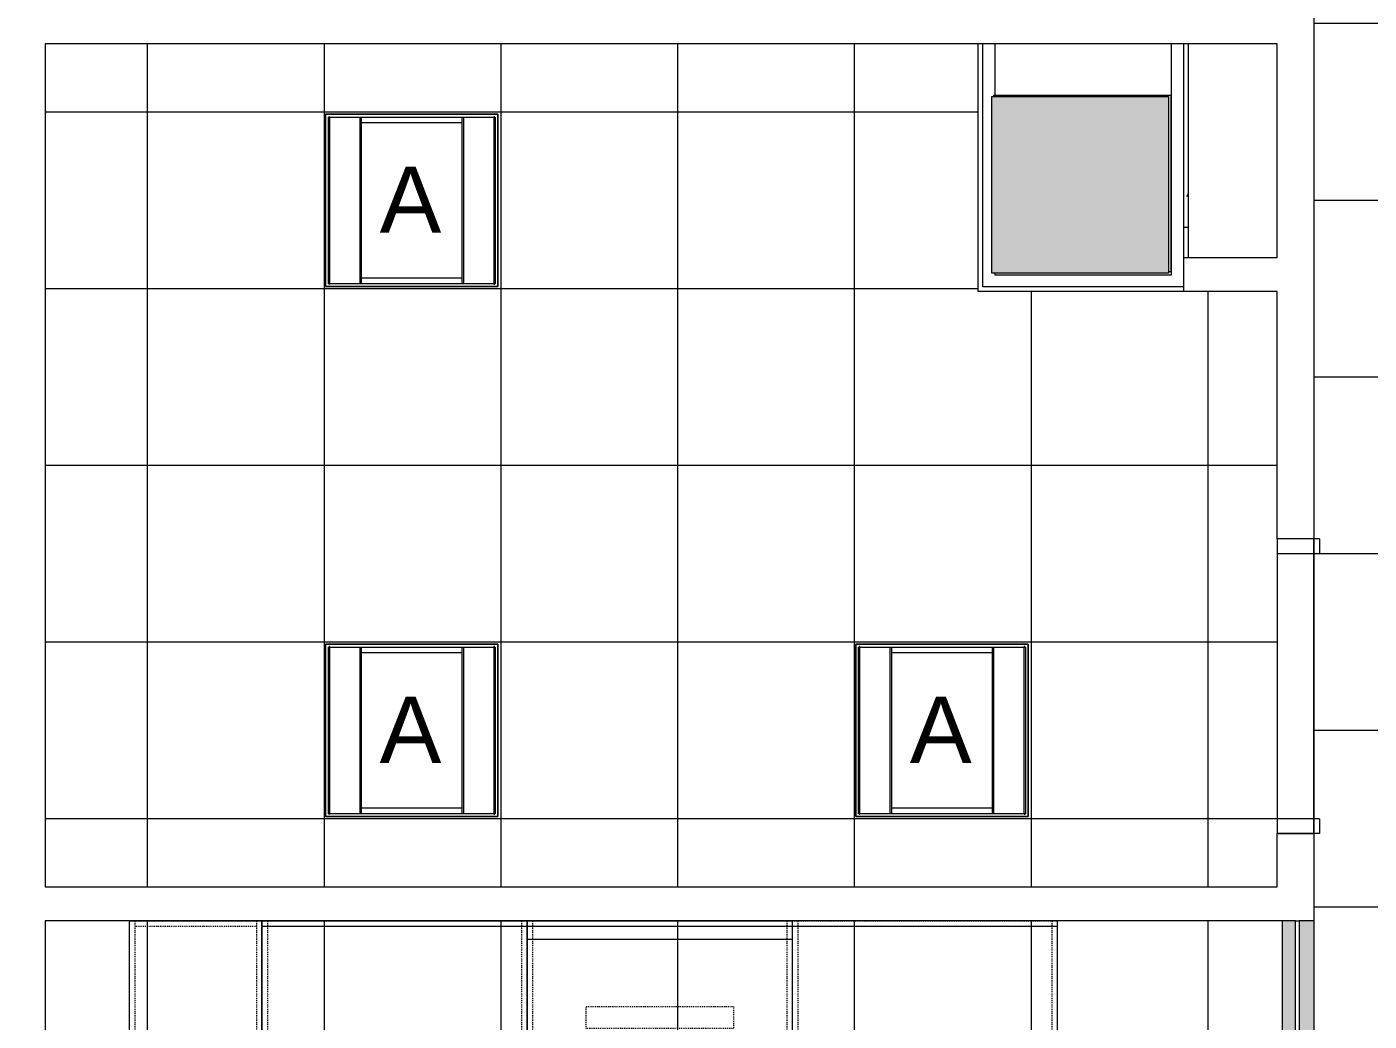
# Model space of a CAD drawing. Header units: inches. Extents: x -1206 to 1060, y -822 to 854.
# Drawn here: x -279.4 to -97.1, y -192.3 to -57.3 of the extents above; entities that cross this region are included whole.
import ezdxf

# ---------------------------------------------------------------- set-up
doc = ezdxf.new("R2010")
doc.units = ezdxf.units.IN
doc.header["$MEASUREMENT"] = 0
doc.linetypes.add('X1$0$Dash', pattern=[0.25, 0.125, -0.125])
for name, color, linetype, lineweight in [('X1$0$18_0109_REV_dwg _7_', 8, 'Continuous', 9), ('X1$0$A-CLNG', 13, 'Continuous', 13), ('X1$0$A-CLNG-PATT', 13, 'Continuous', 13), ('X1$0$A-DOOR', 31, 'Continuous', 13), ('X1$0$A-DOOR-FRAM', 31, 'Continuous', 20), ('X1$0$A-WALL', 113, 'Continuous', 13), ('X1$0$A-WALL-PATT', 111, 'Continuous', 13), ('X1$0$BB Columns_Pen_No__7', 250, 'Continuous', 20), ('X1$0$E-LITE-EQPM', 33, 'Continuous', 9), ('X1$0$E-LITE-EQPM-IDEN', 33, 'Continuous', 9), ('X1$0$I-FURN', 30, 'Continuous', 9), ('X1$0$I-FURN-PNLS', 30, 'X1$0$Dash', 9), ('X1$0$I-WALL', 2, 'Continuous', 13), ('X1$0$S-COLS', 52, 'Continuous', 9)]:
    doc.layers.add(name, color=color, linetype=linetype, lineweight=lineweight)
doc.styles.add('X1$0$Arial', font='arial.ttf', dxfattribs={"height": 9})
pattern_1 = [(0, (0, 0), (30.72, 7.68), [1.267, -21.773, 1.267, -21.773, -122.88]), (0, (0, 0), (30.72, 7.68), [-46.08, 1.267, -44.813, 1.267, -21.773, -53.76]), (0, (0, 0), (30.72, 7.68), [-115.2, 1.267, -14.093, 1.267, -37.133]), (120, (11.52, 3.84), (-22.011075, 22.7643), [1.267, -21.773, 1.267, -21.773, -122.88]), (120, (11.52, 3.84), (-22.011075, 22.7643), [-46.08, 1.267, -44.813, 1.267, -21.773, -53.76]), (120, (11.52, 3.84), (-22.011075, 22.7643), [-115.2, 1.267, -14.093, 1.267, -37.133]), (240, (15.36, 19.2), (-8.708925, -30.4443), [1.267, -21.773, 1.267, -21.773, -122.88]), (240, (15.36, 19.2), (-8.708925, -30.4443), [-46.08, 1.267, -44.813, 1.267, -21.773, -53.76]), (240, (15.36, 19.2), (-8.708925, -30.4443), [-115.2, 1.267, -14.093, 1.267, -37.133])]

# ---------------------------------------------------------------- blocks, each defined once
blk = doc.blocks.new('X1$0$F - EXECUTIVE DESK 2 - F - EXECUTIVE DESK 2-5031566-FIRST FLOOR RCP')
at = {"layer": 'X1$0$I-FURN'}
for p, q in [((37.84, -49.71), (37.6, -41.21)), ((38.35, -40.44), (57.65, -40.44)), ((39.56, -42.02), (40.16, -41.57)), ((40.16, -41.57), (47.86, -52.17)), ((48.14, -52.17), (55.84, -41.57)), ((55.84, -41.57), (56.44, -42.02)), ((58.4, -41.21), (58.16, -49.71)), ((39.55, -43.05), (39.55, -44.59)), ((39.55, -43.05), (39.55, -44.59)), ((47.26, -52.62), (39.56, -42.02)), ((55.08, -42.61), (40.92, -42.61)), ((55.08, -42.61), (40.92, -42.61)), ((56.44, -42.02), (48.74, -52.62)), ((56.35, -44.59), (56.35, -43.05)), ((56.35, -44.59), (56.35, -43.05)), ((39.99, -45.03), (41.75, -45.03)), ((39.99, -45.03), (41.75, -45.03)), ((40.06, -45.41), (42.02, -45.41)), ((40.06, -45.41), (42.02, -45.41)), ((42.67, -45.03), (53.33, -45.03)), ((42.67, -45.03), (53.33, -45.03)), ((42.95, -45.41), (53.05, -45.41)), ((42.95, -45.41), (53.05, -45.41)), ((53.98, -45.41), (55.82, -45.41)), ((53.98, -45.41), (55.82, -45.41)), ((54.25, -45.03), (55.9, -45.03)), ((54.25, -45.03), (55.9, -45.03)), ((39.61, -47.35), (39.61, -45.85)), ((39.61, -47.35), (39.61, -45.85)), ((56.26, -45.85), (56.26, -47.35)), ((56.26, -45.85), (56.26, -47.35)), ((39.61, -50.08), (39.61, -48.51)), ((39.61, -50.08), (39.61, -48.51)), ((43.75, -47.79), (40.06, -47.79)), ((43.75, -47.79), (40.06, -47.79)), ((40.06, -48.07), (43.95, -48.07)), ((40.06, -48.07), (43.95, -48.07)), ((51.32, -47.79), (44.68, -47.79)), ((51.32, -47.79), (44.68, -47.79)), ((44.88, -48.07), (51.12, -48.07)), ((44.88, -48.07), (51.12, -48.07)), ((52.05, -48.07), (55.78, -48.07)), ((52.05, -48.07), (55.78, -48.07)), ((55.82, -47.79), (52.25, -47.79)), ((55.82, -47.79), (52.25, -47.79)), ((56.22, -48.51), (56.22, -50.08)), ((56.22, -48.51), (56.22, -50.08)), ((34.54, -57.42), (34.54, -50.28)), ((35.28, -49.53), (37.36, -49.53)), ((38.11, -50.28), (38.11, -57.42)), ((45.74, -50.52), (40.06, -50.52)), ((45.74, -50.52), (40.06, -50.52)), ((40.12, -50.88), (46, -50.88)), ((40.12, -50.88), (46, -50.88)), ((49.34, -50.52), (46.67, -50.52)), ((49.34, -50.52), (46.67, -50.52)), ((46.92, -50.88), (49.08, -50.88)), ((46.92, -50.88), (49.08, -50.88)), ((50.01, -50.88), (55.75, -50.88)), ((50.01, -50.88), (55.75, -50.88)), ((55.78, -50.52), (50.26, -50.52)), ((55.78, -50.52), (50.26, -50.52)), ((57.9, -50.28), (57.9, -57.42)), ((60.72, -49.53), (58.64, -49.53)), ((61.47, -57.42), (61.47, -50.28)), ((39.76, -53.03), (39.68, -51.34)), ((39.68, -51.34), (39.76, -53.03)), ((47.86, -52.17), (47.26, -52.62)), ((48.74, -52.62), (48.14, -52.17)), ((56.19, -51.34), (56.11, -53.03)), ((56.19, -51.34), (56.11, -53.03)), ((38.11, -55.82), (47.17, -52.87)), ((47.41, -53.59), (38.11, -56.61)), ((39.8, -54.24), (39.82, -55.26)), ((39.8, -54.24), (39.82, -55.26)), ((45.41, -53.45), (40.2, -53.45)), ((45.41, -53.45), (40.2, -53.45)), ((44.35, -53.79), (40.24, -53.79)), ((40.24, -53.79), (44.35, -53.79)), ((47.63, -53.79), (46.77, -53.79)), ((46.77, -53.79), (47.63, -53.79)), ((47.17, -52.87), (47.41, -53.59)), ((48.64, -53.45), (47.36, -53.45)), ((48.64, -53.45), (47.36, -53.45)), ((47.63, -53.75), (48.38, -53.75)), ((47.63, -66.85), (47.63, -53.75)), ((48.38, -53.75), (48.38, -66.85)), ((49.23, -53.79), (48.38, -53.79)), ((48.38, -53.79), (49.23, -53.79)), ((48.6, -53.59), (48.83, -52.87)), ((57.9, -56.61), (48.6, -53.59)), ((48.83, -52.87), (57.9, -55.82)), ((55.67, -53.45), (50.59, -53.45)), ((55.67, -53.45), (50.59, -53.45)), ((55.67, -53.79), (51.65, -53.79)), ((51.65, -53.79), (55.67, -53.79)), ((56.08, -55.23), (56.11, -54.24)), ((56.11, -54.24), (56.08, -55.23)), ((40.28, -56.09), (47.63, -56.09)), ((40.28, -56.09), (47.63, -56.09)), ((48.38, -56.09), (55.63, -56.09)), ((48.38, -56.09), (55.63, -56.09)), ((37.36, -58.17), (35.28, -58.17)), ((38.11, -59.31), (38.06, -57.65)), ((57.94, -57.65), (57.89, -59.31)), ((58.64, -58.17), (60.72, -58.17)), ((41.56, -63.98), (38.81, -60.13)), ((57.19, -60.13), (54.44, -63.98)), ((42.87, -62.9), (47.63, -62.9)), ((48.38, -62.9), (53.13, -62.9)), ((47.63, -64.52), (42.69, -64.52)), ((47.63, -64.52), (42.73, -64.52)), ((53.31, -64.52), (48.38, -64.52)), ((53.27, -64.52), (48.38, -64.52)), ((48.38, -66.85), (47.63, -66.85))]:
    blk.add_line(p, q, dxfattribs=at)
for centre, radius, start, end in [((38.35, -41.19), 0.75, 90, 181.6253), ((57.65, -41.19), 0.75, 358.3747, 90), ((35.28, -50.28), 0.746, 90, 180), ((37.36, -50.28), 0.746, 0, 90), ((58.64, -50.28), 0.746, 90, 180), ((60.72, -50.28), 0.746, 0, 90), ((35.28, -57.42), 0.746, 180, 270), ((37.36, -57.42), 0.746, 270, 0), ((58.64, -57.42), 0.746, 180, 270), ((60.72, -57.42), 0.746, 270, 0), ((38.97, -59.29), 0.861, 181.6253, 259.2912), ((57.03, -59.29), 0.861, 280.7088, 358.3747), ((42.87, -63.87), 0.972, 90, 170), ((42.73, -63.71), 0.819, 180, 270), ((53.13, -63.87), 0.972, 10, 90), ((53.27, -63.71), 0.819, 270, 0), ((42.72, -63.02), 1.5, 219.5448, 268.6344), ((53.28, -63.02), 1.5, 271.3656, 320.4552)]:
    blk.add_arc(centre, radius, start, end, dxfattribs=at)
for centre, major_axis, ratio, start_param, end_param in [((39.99, -43.05), (0.441, 0), 0.994522, 1.578722, 3.141593), ((39.99, -43.05), (0.441, 0), 0.994522, 1.578722, 3.141593), ((55.91, -43.05), (0.441, 0), 0.994522, 0, 1.364307), ((55.91, -43.05), (0.441, 0), 0.994522, 0, 1.364307), ((39.99, -44.59), (0.441, 0), 0.994522, 3.141593, 4.712389), ((39.99, -44.59), (-0.441, 0), 0.994522, 0, 1.570796), ((40.06, -45.85), (0.441, 0), 0.999591, 1.570796, 3.141593), ((40.06, -45.85), (0.441, 0), 0.999591, 1.570796, 3.141593), ((55.82, -45.85), (0.441, 0), 0.999591, 0, 1.570796), ((55.82, -45.85), (-0.441, 0), 0.999591, 3.141593, 4.712389), ((55.9, -44.59), (-0.442, 0), 0.994522, 1.570796, 3.141593), ((55.9, -44.59), (-0.442, 0), 0.994522, 1.570796, 3.141593), ((40.06, -47.35), (0.441, 0), 0.999591, 3.141593, 4.712389), ((40.06, -47.35), (-0.441, 0), 0.999591, 0, 1.570796), ((55.82, -47.35), (0.441, 0), 0.999591, 4.712389, 6.283185), ((55.82, -47.35), (0.441, 0), 0.999591, 4.712389, 6.283185), ((40.06, -48.51), (0.441, 0), 0.999403, 1.570796, 3.141593), ((40.06, -48.51), (0.441, 0), 0.999403, 1.570796, 3.141593), ((55.78, -48.51), (0.441, 0), 0.999403, 0, 1.570796), ((55.78, -48.51), (0.441, 0), 0.999403, 0, 1.570796), ((40.06, -50.08), (0.441, 0), 0.999403, 3.141593, 4.712389), ((40.06, -50.08), (0.441, 0), 0.999403, 3.141593, 4.712389), ((40.12, -51.32), (0.441, 0), 0.998574, 1.570796, 3.191177), ((40.12, -51.32), (0.441, 0), 0.998574, 1.570796, 3.191177), ((55.75, -51.32), (0.441, 0), 0.998574, 6.233601, 7.853982), ((55.75, -51.32), (0.441, 0), 0.998574, 6.233601, 7.853982), ((55.78, -50.08), (0.441, 0), 0.999403, 4.712389, 6.283185), ((55.78, -50.08), (0.441, 0), 0.999403, 4.712389, 6.283185), ((40.2, -53.01), (0.441, 0), 0.998574, 3.191177, 4.712389), ((40.2, -53.01), (0.441, 0), 0.998574, 3.191177, 4.712389), ((40.24, -54.23), (0.441, 0), 0.99965, 1.570796, 3.16704), ((40.24, -54.23), (0.441, 0), 0.99965, 1.570796, 3.16704), ((55.67, -53.01), (0.441, 0), 0.998574, 4.712389, 6.233601), ((55.67, -53.01), (0.441, 0), 0.998574, 4.712389, 6.233601), ((55.67, -54.23), (0.441, 0), 0.99965, 6.257738, 7.853982), ((55.67, -54.23), (0.441, 0), 0.99965, 6.257738, 7.853982), ((40.28, -55.65), (0.441, 0), 0.99965, 4.058648, 4.712389), ((40.28, -55.65), (0.441, 0), 0.99965, 4.058648, 4.712389), ((55.63, -55.65), (0.441, 0), 0.99965, 4.712389, 5.472063), ((55.63, -55.65), (0.441, 0), 0.99965, 4.712389, 5.472063)]:
    blk.add_ellipse(centre, major_axis=major_axis, ratio=ratio, start_param=start_param, end_param=end_param, dxfattribs=at)
at = {"layer": 'X1$0$I-FURN-PNLS'}
for p, q in [((0, 0), (0, 36)), ((0, 35.25), (22.38, 35.25)), ((22.38, 0), (22.38, 36)), ((22.5, 0.06), (22.5, 35.94)), ((0, 0.75), (22.38, 0.75)), ((22.38, 0), (22.38, -36)), ((0, 0), (0, -36)), ((0, -0.75), (22.38, -0.75)), ((22.5, -17.94), (22.5, -0.06)), ((11.63, -8), (14.63, -8)), ((11.63, -28), (11.63, -8)), ((14.63, -8), (14.63, -28)), ((63.57, -16.03), (63.57, -19.97)), ((65.93, -16.03), (63.57, -16.03)), ((65.93, -19.97), (65.93, -16.03)), ((22.5, -18.06), (22.5, -35.94)), ((63.57, -19.97), (65.93, -19.97)), ((14.63, -28), (11.63, -28)), ((0, -35.25), (22.38, -35.25)), ((0, -36), (0, -72)), ((22.38, -36), (22.38, -72)), ((22.5, -36.06), (22.5, -71.94)), ((0, -36.75), (22.38, -36.75)), ((0, -71.25), (22.38, -71.25)), ((0, -72.75), (22.38, -72.75)), ((0.75, -72.75), (0.75, -89.25)), ((22.53, -89.94), (22.53, -72.06)), ((0, -89.25), (22.38, -89.25))]:
    blk.add_line(p, q, dxfattribs=at)
at = {"layer": 'X1$0$I-FURN-PNLS', "linetype": 'Continuous'}
for p, q in [((0, 36), (0, 0)), ((22.38, 36), (0, 36)), ((0.75, 36), (0.75, 0)), ((22.38, 0), (22.38, 36)), ((22.5, 35.94), (22.5, 0.06)), ((23.25, 35.94), (22.5, 35.94)), ((23.25, 0.06), (23.25, 35.94)), ((0, 0), (22.38, 0)), ((2.5, -36), (2.5, 0)), ((2.5, 0), (80.5, 0)), ((22.5, 0.06), (23.25, 0.06)), ((80.5, 0), (80.5, -36)), ((0, 0), (22.38, 0)), ((0, -36), (0, 0)), ((0.75, 0), (0.75, -72)), ((22.38, 0), (22.38, -36)), ((23.25, -0.06), (22.5, -0.06)), ((22.5, -0.06), (22.5, -17.94)), ((23.25, -17.94), (23.25, -0.06)), ((22.5, -17.94), (23.25, -17.94)), ((22.5, -18.06), (23.25, -18.06)), ((22.5, -35.94), (22.5, -18.06)), ((23.25, -18.06), (23.25, -35.94)), ((0, -36), (22.38, -36)), ((0, -72), (0, -36)), ((22.38, -36), (0, -36)), ((80.5, -36), (2.5, -36)), ((22.38, -36), (22.38, -72)), ((23.25, -35.94), (22.5, -35.94)), ((22.5, -36.06), (23.25, -36.06)), ((22.5, -71.94), (22.5, -36.06)), ((23.25, -36.06), (23.25, -71.94)), ((0, -72), (22.38, -72)), ((0, -90), (0, -72)), ((22.38, -72), (0, -72)), ((22.38, -72), (22.38, -90)), ((23.25, -71.94), (22.5, -71.94)), ((23.28, -72.06), (22.53, -72.06)), ((22.53, -72.06), (22.53, -89.94)), ((23.28, -89.94), (23.28, -72.06)), ((22.38, -90), (0, -90)), ((22.53, -89.94), (23.28, -89.94))]:
    blk.add_line(p, q, dxfattribs=at)
blk = doc.blocks.new('X1$0$18_0109_REV_dwg _7_-5631515-FIRST FLOOR RCP')
at = {"layer": 'X1$0$BB Columns_Pen_No__7', "color": 9}
blk.add_line((-6514.69, 2855.9), (-6514.69, 2856.07), dxfattribs=at)
at = {"layer": 'X1$0$BB Columns_Pen_No__7', "color": 9, "flags": 128}
blk.add_lwpolyline([(-6514.69, 2856.07), (-6490.69, 2856.07), (-6490.69, 2832.07), (-6490.97, 2832.07)], dxfattribs=at)
blk = doc.blocks.new('X1$0$Single Flush - OTJ_SOLIDFLUSH_ALUM-5106307-FIRST FLOOR RCP')
at = {"layer": 'X1$0$A-DOOR-FRAM'}
for p, q in [((-20, 3.25), (-20, -2.5)), ((-20, 3.25), (-18, 3.25)), ((-18, 3.25), (-18, -2.5)), ((18.000004, 3.25), (18.000004, -2.5)), ((18.000004, 3.25), (20.000004, 3.25)), ((20.000004, 3.25), (20.000004, -2.5)), ((-20, -2.5), (-18, -2.5)), ((18.000004, -2.5), (20.000004, -2.5))]:
    blk.add_line(p, q, dxfattribs=at)
blk = doc.blocks.new('X1$0$L-Recessed-Axis-Duo - 2 x 2-V14-FIRST FLOOR RCP')
at = {"layer": 'X1$0$E-LITE-EQPM'}
for p, q in [((-11.7, 11.7), (-11.7, -11.7)), ((11.7, 11.7), (-11.7, 11.7)), ((-11.37, 11.26), (-11.37, 11.27)), ((-11.37, 11.14), (-11.37, 11.26)), ((11.38, 11.14), (-11.37, 11.14)), ((-11.32, 11.32), (-11.32, -11.32)), ((11.32, 11.32), (-11.32, 11.32)), ((11.32, -11.32), (11.32, 11.32)), ((11.38, 11.27), (11.38, 11.26)), ((11.38, 11.26), (11.38, 11.14)), ((11.7, -11.7), (11.7, 11.7)), ((11.32, 7.03), (-11.32, 7.03)), ((11.32, 7.02), (-11.32, 7.02)), ((-11.32, 6.85), (11.32, 6.85)), ((-10.57, 6.86), (-10.57, -6.86)), ((10.57, -6.86), (10.57, 6.86)), ((11.32, -6.85), (-11.32, -6.85)), ((11.32, -7.02), (-11.32, -7.02)), ((11.32, -7.03), (-11.32, -7.03)), ((-11.7, -11.7), (11.7, -11.7)), ((-11.37, -11.26), (-11.37, -11.14)), ((11.38, -11.14), (-11.37, -11.14)), ((-11.37, -11.27), (-11.37, -11.26)), ((-11.32, -11.32), (11.32, -11.32)), ((11.38, -11.14), (11.38, -11.26)), ((11.38, -11.26), (11.38, -11.27))]:
    blk.add_line(p, q, dxfattribs=at)
for points, knots in [([(-11.64, 11.64), (-11.65, 11.65), (-11.65, 11.65), (-11.66, 11.66), (-11.67, 11.67), (-11.68, 11.68), (-11.68, 11.68), (-11.69, 11.69), (-11.69, 11.69), (-11.7, 11.7), (-11.7, 11.7), (-11.7, 11.7), (-11.7, 11.7)], [-1, -1, -1, -1, -0.833333, -0.75, -0.666667, -0.583333, -0.5, -0.416667, -0.333333, -0.25, -0.166667, 0, 0, 0, 0]), ([(11.7, 11.7), (11.7, 11.7), (11.7, 11.7), (11.7, 11.7), (11.69, 11.69), (11.69, 11.69), (11.68, 11.68), (11.68, 11.68), (11.67, 11.67), (11.66, 11.66), (11.65, 11.65), (11.65, 11.65), (11.64, 11.64)], [0, 0, 0, 0, 0.166667, 0.25, 0.333333, 0.416667, 0.5, 0.583333, 0.666667, 0.75, 0.833333, 1, 1, 1, 1]), ([(-11.7, -11.7), (-11.7, -11.7), (-11.7, -11.7), (-11.7, -11.7), (-11.69, -11.69), (-11.69, -11.69), (-11.68, -11.68), (-11.68, -11.68), (-11.67, -11.67), (-11.66, -11.66), (-11.65, -11.65), (-11.65, -11.65), (-11.64, -11.64)], [0, 0, 0, 0, 0.166667, 0.25, 0.333333, 0.416667, 0.5, 0.583333, 0.666667, 0.75, 0.833333, 1, 1, 1, 1]), ([(11.7, -11.7), (11.7, -11.7), (11.7, -11.7), (11.7, -11.7), (11.69, -11.69), (11.69, -11.69), (11.68, -11.68), (11.68, -11.68), (11.67, -11.67), (11.66, -11.66), (11.65, -11.65), (11.65, -11.65), (11.64, -11.64)], [0, 0, 0, 0, 0.166667, 0.25, 0.333333, 0.416667, 0.5, 0.583333, 0.666667, 0.75, 0.833333, 1, 1, 1, 1])]:
    blk.add_open_spline(points, degree=3, knots=knots, dxfattribs=at)
blk = doc.blocks.new('X1$0$L-Recessed-Axis-Duo - 2 x 2-V23-FIRST FLOOR RCP')
at = {"layer": 'X1$0$E-LITE-EQPM'}
for p, q in [((-11.7, 11.7), (-11.7, -11.7)), ((11.7, 11.7), (-11.7, 11.7)), ((-11.37, 11.26), (-11.37, 11.27)), ((-11.37, 11.14), (-11.37, 11.26)), ((-11.37, 11.14), (11.38, 11.14)), ((11.32, 11.32), (-11.32, 11.32)), ((-11.32, 11.32), (-11.32, -11.32)), ((11.32, -11.32), (11.32, 11.32)), ((11.38, 11.27), (11.38, 11.26)), ((11.38, 11.26), (11.38, 11.14)), ((11.7, -11.7), (11.7, 11.7)), ((-11.32, 7.03), (11.32, 7.03)), ((-11.32, 7.02), (11.32, 7.02)), ((-11.32, 6.85), (11.32, 6.85)), ((-10.57, 6.86), (-10.57, -6.86)), ((10.57, -6.86), (10.57, 6.86)), ((11.32, -6.85), (-11.32, -6.85)), ((-11.32, -7.02), (11.32, -7.02)), ((-11.32, -7.03), (11.32, -7.03)), ((-11.7, -11.7), (11.7, -11.7)), ((-11.37, -11.26), (-11.37, -11.14)), ((-11.37, -11.14), (11.38, -11.14)), ((-11.37, -11.27), (-11.37, -11.26)), ((-11.32, -11.32), (11.32, -11.32)), ((11.38, -11.14), (11.38, -11.26)), ((11.38, -11.26), (11.38, -11.27))]:
    blk.add_line(p, q, dxfattribs=at)
for points, knots in [([(-11.64, 11.64), (-11.65, 11.65), (-11.65, 11.65), (-11.66, 11.66), (-11.67, 11.67), (-11.68, 11.68), (-11.68, 11.68), (-11.69, 11.69), (-11.69, 11.69), (-11.7, 11.7), (-11.7, 11.7), (-11.7, 11.7), (-11.7, 11.7)], [0, 0, 0, 0, 0.166667, 0.25, 0.333333, 0.416667, 0.5, 0.583333, 0.666667, 0.75, 0.833333, 1, 1, 1, 1]), ([(11.64, 11.64), (11.65, 11.65), (11.65, 11.65), (11.66, 11.66), (11.67, 11.67), (11.68, 11.68), (11.68, 11.68), (11.69, 11.69), (11.69, 11.69), (11.7, 11.7), (11.7, 11.7), (11.7, 11.7), (11.7, 11.7)], [0, 0, 0, 0, 0.166667, 0.25, 0.333333, 0.416667, 0.5, 0.583333, 0.666667, 0.75, 0.833333, 1, 1, 1, 1]), ([(-11.7, -11.7), (-11.7, -11.7), (-11.7, -11.7), (-11.7, -11.7), (-11.69, -11.69), (-11.69, -11.69), (-11.68, -11.68), (-11.68, -11.68), (-11.67, -11.67), (-11.66, -11.66), (-11.65, -11.65), (-11.65, -11.65), (-11.64, -11.64)], [-1, -1, -1, -1, -0.833333, -0.75, -0.666667, -0.583333, -0.5, -0.416667, -0.333333, -0.25, -0.166667, 0, 0, 0, 0]), ([(11.64, -11.64), (11.65, -11.65), (11.65, -11.65), (11.66, -11.66), (11.67, -11.67), (11.68, -11.68), (11.68, -11.68), (11.69, -11.69), (11.69, -11.69), (11.7, -11.7), (11.7, -11.7), (11.7, -11.7), (11.7, -11.7)], [0, 0, 0, 0, 0.166667, 0.25, 0.333333, 0.416667, 0.5, 0.583333, 0.666667, 0.75, 0.833333, 1, 1, 1, 1])]:
    blk.add_open_spline(points, degree=3, knots=knots, dxfattribs=at)
blk = doc.blocks.new('X1$0$L-Recessed-Axis-Duo - 2 x 2-V13-FIRST FLOOR RCP')
at = {"layer": 'X1$0$E-LITE-EQPM'}
for p, q in [((-11.7, 11.7), (-11.7, -11.7)), ((11.7, 11.7), (-11.7, 11.7)), ((-11.37, 11.26), (-11.37, 11.27)), ((-11.37, 11.14), (-11.37, 11.26)), ((-11.37, 11.14), (11.38, 11.14)), ((11.32, 11.32), (-11.32, 11.32)), ((-11.32, 11.32), (-11.32, -11.32)), ((11.32, -11.32), (11.32, 11.32)), ((11.38, 11.27), (11.38, 11.26)), ((11.38, 11.26), (11.38, 11.14)), ((11.7, -11.7), (11.7, 11.7)), ((-11.32, 7.03), (11.32, 7.03)), ((-11.32, 7.02), (11.32, 7.02)), ((-11.32, 6.85), (11.32, 6.85)), ((-10.57, 6.86), (-10.57, -6.86)), ((10.57, -6.86), (10.57, 6.86)), ((11.32, -6.85), (-11.32, -6.85)), ((-11.32, -7.02), (11.32, -7.02)), ((-11.32, -7.03), (11.32, -7.03)), ((-11.7, -11.7), (11.7, -11.7)), ((-11.37, -11.26), (-11.37, -11.14)), ((-11.37, -11.14), (11.38, -11.14)), ((-11.37, -11.27), (-11.37, -11.26)), ((-11.32, -11.32), (11.32, -11.32)), ((11.38, -11.14), (11.38, -11.26)), ((11.38, -11.26), (11.38, -11.27))]:
    blk.add_line(p, q, dxfattribs=at)
for points, knots in [([(-11.64, 11.64), (-11.65, 11.65), (-11.65, 11.65), (-11.66, 11.66), (-11.67, 11.67), (-11.68, 11.68), (-11.68, 11.68), (-11.69, 11.69), (-11.69, 11.69), (-11.7, 11.7), (-11.7, 11.7), (-11.7, 11.7), (-11.7, 11.7)], [0, 0, 0, 0, 0.166667, 0.25, 0.333333, 0.416667, 0.5, 0.583333, 0.666667, 0.75, 0.833333, 1, 1, 1, 1]), ([(11.64, 11.64), (11.65, 11.65), (11.65, 11.65), (11.66, 11.66), (11.67, 11.67), (11.68, 11.68), (11.68, 11.68), (11.69, 11.69), (11.69, 11.69), (11.7, 11.7), (11.7, 11.7), (11.7, 11.7), (11.7, 11.7)], [0, 0, 0, 0, 0.166667, 0.25, 0.333333, 0.416667, 0.5, 0.583333, 0.666667, 0.75, 0.833333, 1, 1, 1, 1]), ([(-11.7, -11.7), (-11.7, -11.7), (-11.7, -11.7), (-11.7, -11.7), (-11.69, -11.69), (-11.69, -11.69), (-11.68, -11.68), (-11.68, -11.68), (-11.67, -11.67), (-11.66, -11.66), (-11.65, -11.65), (-11.65, -11.65), (-11.64, -11.64)], [-1, -1, -1, -1, -0.833333, -0.75, -0.666667, -0.583333, -0.5, -0.416667, -0.333333, -0.25, -0.166667, 0, 0, 0, 0]), ([(11.64, -11.64), (11.65, -11.65), (11.65, -11.65), (11.66, -11.66), (11.67, -11.67), (11.68, -11.68), (11.68, -11.68), (11.69, -11.69), (11.69, -11.69), (11.7, -11.7), (11.7, -11.7), (11.7, -11.7), (11.7, -11.7)], [0, 0, 0, 0, 0.166667, 0.25, 0.333333, 0.416667, 0.5, 0.583333, 0.666667, 0.75, 0.833333, 1, 1, 1, 1])]:
    blk.add_open_spline(points, degree=3, knots=knots, dxfattribs=at)
blk = doc.blocks.new('X1$0$Concrete-Rectangular-Column - 24 X 24-V32-FIRST FLOOR RCP')
at = {"layer": 'X1$0$S-COLS'}
blk.add_hatch(color=7, dxfattribs=at).paths.add_polyline_path([(12, -12), (12, 12), (-12, 12), (-12, -12), (-7.08, -12)], flags=0)
at = {"layer": 'X1$0$S-COLS', "color": 8, "lineweight": 20}
for p, q in [((-12, 12), (12, 12)), ((-12, -12), (-12, 12)), ((12, 12), (12, -12)), ((12, -12), (-12, -12))]:
    blk.add_line(p, q, dxfattribs=at)
blk = doc.blocks.new('X1')
at = {"layer": 'X1$0$A-CLNG-PATT'}
h = blk.add_hatch(dxfattribs=at)
h.set_pattern_fill('FP1_1', color=256, style=0, pattern_type=2)
h.set_pattern_definition(pattern_1)
h.paths.add_polyline_path([(-32.61, -389.19), (-30.3, -389.19), (-30.3, -206.26), (-29.8, -206.26), (-29.8, -389.19), (-27.99, -389.19), (-27.99, -165.57), (-29.8, -165.57), (-29.8, -170.26), (-30.3, -170.26), (-30.3, -165.57), (-32.61, -165.57), (-32.61, -377.94)], flags=0)
h.paths.add_polyline_path([(-105.24, -304.69), (-104.61, -304.69), (-104.61, -178.71), (-106.61, -178.71), (-106.61, -262.71), (-107.11, -262.71), (-107.11, -178.71), (-108.86, -178.71), (-108.86, -304.69), (-107.11, -304.69), (-107.11, -298.71), (-106.61, -298.71), (-106.61, -304.69)], flags=0)
h.paths.add_polyline_path([(-30.3, -160.94), (-30.3, -154.94), (-29.8, -154.94), (-29.8, -160.94), (-27.99, -160.94), (-27.99, 13.99), (-29.8, 13.99), (-29.8, -118.94), (-30.3, -118.94), (-30.3, 13.99), (-32.61, 13.99), (-32.61, -160.94)], flags=0)
h.paths.add_polyline_path([(-30.3, 18.61), (-30.3, 23.61), (-29.8, 23.61), (-29.8, 18.61), (-27.99, 18.61), (-27.99, 233.76), (-29.8, 233.76), (-29.8, 59.61), (-30.3, 59.61), (-30.3, 233.76), (-32.61, 233.76), (-32.61, 18.61)], flags=0)
h.paths.add_polyline_path([(-30.3, 238.38), (-30.3, 244.96), (-29.8, 244.96), (-29.8, 238.38), (-27.99, 238.38), (-27.99, 386.06), (-29.8, 386.06), (-29.8, 280.96), (-30.3, 280.96), (-30.3, 386.06), (-32.61, 386.06), (-32.61, 238.38)], flags=0)
h.paths.add_polyline_path([(-150.18, 386.06), (-150.18, 391.06), (-223.09, 391.06), (-223.09, 389.06), (-216.46, 389.06), (-216.46, 388.56), (-223.09, 388.56), (-223.09, 386.06), (-178.96, 386.06)], flags=0)
h.paths.add_polyline_path([(-178.96, 388.56), (-180.46, 388.56), (-180.46, 389.06), (-150.77, 389.06), (-150.77, 388.56)], flags=0)
h.paths.add_polyline_path([(-225.57, 535.02), (-223.32, 535.02), (-223.32, 600.53), (-225.57, 600.53), (-225.57, 575.79), (-226.07, 575.79), (-226.07, 600.53), (-228.32, 600.53), (-228.32, 535.02), (-226.07, 535.02), (-226.07, 539.79), (-225.57, 539.79)], flags=0)
h.paths.add_polyline_path([(-798.35, 596), (-798.35, 620.5), (-797.85, 620.5), (-797.85, 596), (-795.93, 596), (-795.93, 661.31), (-732.18, 661.31), (-732.18, 663.03), (-756.09, 663.03), (-756.09, 663.53), (-732.18, 663.53), (-732.18, 666.28), (-796.03, 666.28), (-796.03, 663.53), (-792.09, 663.53), (-792.09, 663.03), (-796.03, 663.03), (-796.03, 661.32), (-797.85, 661.31), (-797.85, 656.5), (-798.35, 656.5), (-798.35, 661.31), (-800.93, 661.31), (-800.93, 596)], flags=0)
h.paths.add_polyline_path([(-468.37, 661.28), (-468.37, 663.03), (-492.28, 663.03), (-492.28, 663.53), (-468.37, 663.53), (-468.37, 666.28), (-532.91, 666.28), (-532.91, 663.53), (-528.28, 663.53), (-528.28, 663.03), (-532.91, 663.03), (-532.91, 661.28), (-505.64, 661.28)], flags=0)
h.paths.add_polyline_path([(-537.53, 661.28), (-537.53, 663.03), (-540.72, 663.03), (-540.72, 663.53), (-537.53, 663.53), (-537.53, 666.28), (-600.63, 666.28), (-600.63, 663.53), (-576.72, 663.53), (-576.72, 663.03), (-600.63, 663.03), (-600.63, 661.28)], flags=0)
h.paths.add_polyline_path([(-394.54, 661.43), (-232.07, 661.43), (-232.07, 663.03), (-354.35, 663.03), (-354.35, 663.53), (-232.07, 663.53), (-232.07, 666.28), (-394.54, 666.28), (-394.54, 663.53), (-390.35, 663.53), (-390.35, 663.03), (-394.54, 663.03), (-394.54, 662.06)], flags=0)
h = blk.add_hatch(dxfattribs=at)
h.set_pattern_fill('FP1_30', color=256, style=0, pattern_type=2)
h.set_pattern_definition([(90, (-128.612, -8.796), (24, -1e-15), []), (0, (-128.612, -8.796), (0, -24), [])])
h.paths.add_polyline_path([(-93.79, -406.19), (-32.61, -406.19), (-32.61, 386.2), (-121.68, 386.2), (-121.68, 386.06), (-223.09, 386.06), (-223.09, 339.2), (-104.61, 339.2), (-104.61, 334.2), (-104.66, 334.2), (-104.66, 208.01), (-104.61, 208.01), (-104.61, 71.25), (-104.66, 71.25), (-104.66, -54.94), (-104.61, -54.94), (-104.61, -343.94), (-104.66, -343.94), (-104.66, -406.19)], flags=0)
h = blk.add_hatch(dxfattribs=at)
h.set_pattern_fill('FP1_19', color=256, style=0, pattern_type=2)
h.set_pattern_definition([(0, (-190.988, -116.827), (0, -24), []), (270, (-190.988, -116.827), (-24, -1e-15), [])])
h.paths.add_polyline_path([(-136.38, -174.09), (-109.61, -174.09), (-109.61, -93.19), (-150.18, -93.19), (-150.18, -59.57), (-276.86, -59.57), (-276.86, -174.09), (-178.96, -174.09)], flags=0)
h.paths.add_polyline_path([(-143.41, -164.53), (-166.81, -164.53), (-166.81, -141.13), (-143.41, -141.13), (-143.41, -159.54)], flags=0)
h.paths.add_polyline_path([(-238.81, -164.53), (-238.81, -141.13), (-215.41, -141.13), (-215.41, -164.53), (-237.52, -164.53)], flags=0)
h.paths.add_polyline_path([(-216.23, -92.53), (-238.81, -92.53), (-238.81, -69.13), (-215.41, -69.13), (-215.41, -92.53)], flags=0)
h = blk.add_hatch(dxfattribs=at)
h.set_pattern_fill('FP1_20', color=256, style=0, pattern_type=2)
h.set_pattern_definition([(180, (-190.988, -241.702), (3e-15, 24), []), (90, (-190.988, -241.702), (24, -1e-15), [])])
h.paths.add_polyline_path([(-272.92, -304.69), (-108.86, -304.69), (-108.86, -178.71), (-276.86, -178.71), (-276.86, -304.69)], flags=0)
h.paths.add_polyline_path([(-162.99, -289.4), (-166.81, -289.4), (-166.81, -266), (-143.41, -266), (-143.41, -289.4), (-157.67, -289.4)], flags=0)
h.paths.add_polyline_path([(-216.23, -289.4), (-238.81, -289.4), (-238.81, -266), (-215.41, -266), (-215.41, -289.4)], flags=0)
h.paths.add_polyline_path([(-143.41, -217.4), (-166.81, -217.4), (-166.81, -194), (-143.41, -194), (-143.41, -215.8)], flags=0)
h.paths.add_polyline_path([(-238.81, -217.4), (-238.81, -194), (-215.41, -194), (-215.41, -217.4), (-237.52, -217.4)], flags=0)
at = {"layer": 'X1$0$A-WALL-PATT', "lineweight": 9}
h = blk.add_hatch(dxfattribs=at)
h.set_pattern_fill('FP1_1', color=256, style=0, pattern_type=2)
h.set_pattern_definition(pattern_1)
h.paths.add_polyline_path([(-122.3, -88.57), (-121.68, -88.57), (-121.68, -59.57), (-122.3, -59.57), (-122.3, -60.27)], flags=0)
at = {"layer": 'X1$0$A-CLNG'}
for p, q in [((-215.41, -69.13), (-238.81, -69.13)), ((-238.81, -69.13), (-238.81, -92.53)), ((-215.41, -92.53), (-215.41, -69.13)), ((-238.81, -92.53), (-215.41, -92.53)), ((-215.41, -141.13), (-238.81, -141.13)), ((-238.81, -141.13), (-238.81, -164.53)), ((-215.41, -164.53), (-215.41, -141.13)), ((-166.81, -141.13), (-166.81, -164.53)), ((-143.41, -141.13), (-166.81, -141.13)), ((-143.41, -164.53), (-143.41, -141.13)), ((-238.81, -164.53), (-215.41, -164.53)), ((-166.81, -164.53), (-143.41, -164.53)), ((-108.86, -304.69), (-108.86, -178.71)), ((-104.61, -178.71), (-104.61, -304.69))]:
    blk.add_line(p, q, dxfattribs=at)
at = {"layer": 'X1$0$A-WALL'}
for p, q in [((-104.61, -54.94), (-104.61, -59.57)), ((-109.61, -59.57), (-276.86, -59.57)), ((-149.55, -92.57), (-149.55, -59.57)), ((-122.3, -59.57), (-122.3, -93.19)), ((-122.3, -88.57), (-109.61, -88.57)), ((-122.3, -92.57), (-149.55, -92.57)), ((-109.61, -93.19), (-121.68, -93.19)), ((-276.86, -174.09), (-109.61, -174.09)), ((-109.61, -178.71), (-276.86, -178.71)), ((-107.11, -178.71), (-106.61, -178.71))]:
    blk.add_line(p, q, dxfattribs=at)
at = {"layer": 'X1$0$I-WALL'}
for p, q in [((-276.86, -59.57), (-276.86, -174.09)), ((-150.18, -93.19), (-150.18, -59.57)), ((-147.93, -59.57), (-147.93, -66.7)), ((-123.93, -90.94), (-123.93, -59.57)), ((-121.68, -59.57), (-121.68, -88.57)), ((-109.61, -88.57), (-109.61, -59.57)), ((-104.61, -59.57), (-104.61, -126.83)), ((-147.93, -90.7), (-147.93, -90.94)), ((-147.93, -90.94), (-123.93, -90.94)), ((-121.68, -93.19), (-150.18, -93.19)), ((-109.61, -126.83), (-109.61, -93.19)), ((-104.61, -126.83), (-109.61, -126.83)), ((-109.61, -174.09), (-109.61, -166.83)), ((-109.61, -166.83), (-104.61, -166.83)), ((-104.61, -166.83), (-104.61, -178.71)), ((-276.86, -178.71), (-276.86, -304.69)), ((-107.11, -178.71), (-109.61, -178.71)), ((-107.11, -262.71), (-107.11, -178.71)), ((-106.61, -178.71), (-106.61, -262.71)), ((-104.61, -178.71), (-106.61, -178.71))]:
    blk.add_line(p, q, dxfattribs=at)
at = {"layer": 'X1$0$I-WALL', "lineweight": 9}
for p, q in [((-109.61, -126.83), (-109.61, -166.83)), ((-104.61, -166.83), (-104.61, -126.83))]:
    blk.add_line(p, q, dxfattribs=at)
at = {"layer": 'X1$0$18_0109_REV_dwg _7_', "color": 253}
blk.add_blockref('X1$0$18_0109_REV_dwg _7_-5631515-FIRST FLOOR RCP', (6366.63, -2922.6), dxfattribs=at)
at = {"layer": 'X1$0$A-DOOR', "rotation": 270.0000000000001}
blk.add_blockref('X1$0$Single Flush - OTJ_SOLIDFLUSH_ALUM-5106307-FIRST FLOOR RCP', (-107.11, -146.83), dxfattribs=at)
at = {"layer": 'X1$0$E-LITE-EQPM', "extrusion": (0, 0, -1)}
for name, p, rotation in [('X1$0$L-Recessed-Axis-Duo - 2 x 2-V13-FIRST FLOOR RCP', (227.11, -80.83), 270.0000000000081), ('X1$0$L-Recessed-Axis-Duo - 2 x 2-V14-FIRST FLOOR RCP', (227.11, -152.83), 89.99999999999538), ('X1$0$L-Recessed-Axis-Duo - 2 x 2-V23-FIRST FLOOR RCP', (155.11, -152.83), 90.00000000000531)]:
    blk.add_blockref(name, p, dxfattribs=dict(at, rotation=rotation))
at = {"layer": 'X1$0$I-FURN', "rotation": 270.0000000000006}
blk.add_blockref('X1$0$F - EXECUTIVE DESK 2 - F - EXECUTIVE DESK 2-5031566-FIRST FLOOR RCP', (-175.44, -178.71), dxfattribs=at)
at = {"layer": 'X1$0$S-COLS'}
blk.add_blockref('X1$0$Concrete-Rectangular-Column - 24 X 24-V32-FIRST FLOOR RCP', (-136.34, -78.7), dxfattribs=at)
at = {"layer": 'X1$0$E-LITE-EQPM-IDEN', "char_height": 9, "width": 10.302, "attachment_point": 1, "style": 'X1$0$Arial'}
for insert in [(-231.47, -76.24), (-231.47, -148.24), (-159.47, -148.24)]:
    blk.add_mtext('A', dxfattribs=dict(at, insert=insert))

msp = doc.modelspace()

# ---------------------------------------------------------------- block references
at = {"color": 253}
msp.add_blockref('X1', (0, 0), dxfattribs=at)

doc.saveas('drawing.dxf')
